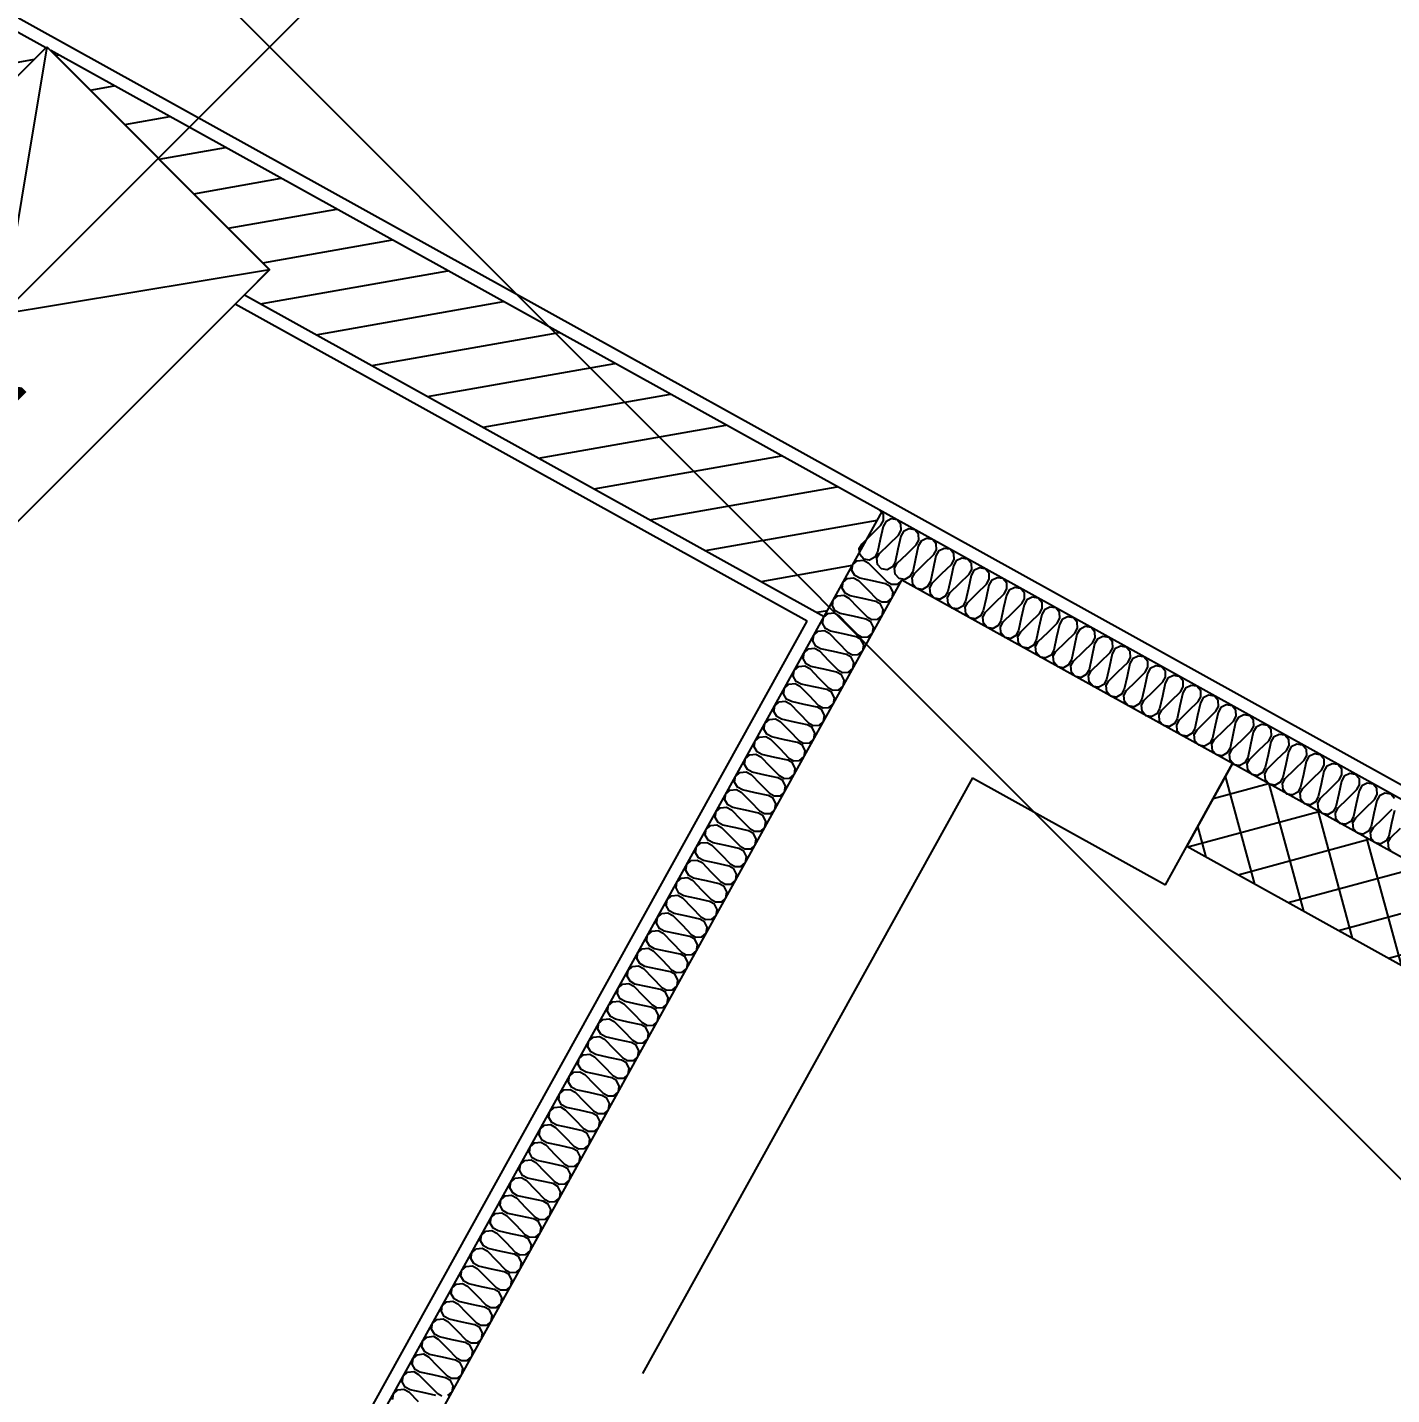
# Model space of a CAD drawing. Header units: millimetres. Extents: x -21000 to 567700, y 435000 to 850800.
# Drawn here: x 263850 to 266015, y 573914 to 576083 of the extents above; entities that cross this region are included whole.
import ezdxf
from ezdxf.xclip import XClip

# ---------------------------------------------------------------- set-up
doc = ezdxf.new("R2010")
doc.units = ezdxf.units.MM
doc.header["$LTSCALE"] = 700
doc.header["$XCLIPFRAME"] = 2
doc.linetypes.add('AB_Pbase$0$주차장기둥$0$CEN', pattern=[62, 60, -1, 0, -1])
doc.layers.get('0').update_dxf_attribs({"color": 2})
for name, color, linetype in [('AB_Pbase$0$ELE8', 8, 'Continuous'), ('AB_Pbase$0$FIN', 6, 'Continuous'), ('AB_Pbase$0$HAT-BR', 5, 'Continuous'), ('AB_Pbase$0$INS', 8, 'Continuous'), ('AB_Pbase$0$WAL', 3, 'Continuous'), ('AB_Pbase$0$주차장기둥$0$CEN_P', 244, 'AB_Pbase$0$주차장기둥$0$CEN')]:
    doc.layers.add(name, color=color, linetype=linetype)
doc.layers.add('AB_Pbase$0$주차장기둥$0$DEFPOINT', color=247, linetype='Continuous', plot=False)
doc.styles.add('AB_Pbase$0$주차장기둥$0$맑은 고딕', font='')
doc.styles.get('AB_Pbase$0$주차장기둥$0$맑은 고딕').set_extended_font_data('Dotum')

# ---------------------------------------------------------------- blocks, each defined once
blk = doc.blocks.new('AB_Pbase$0$CON-108-B2F')
for p, q in [((-12950, 19180), (-2700, 19180)), ((-2700, 18580), (-2700, 19180)), ((-2920, 18930), (-4000, 18930)), ((-2920, 18930), (-2920, 18580)), ((-2920, 18580), (-2700, 18580))]:
    blk.add_line(p, q)
blk = doc.blocks.new('AB_Pbase$0$CON-108-B1F')
at = {"rotation": 359.9999999999997}
blk.add_blockref('AB_Pbase$0$CON-108-B2F', (0, 0), dxfattribs=at)
blk = doc.blocks.new('AB_Pbase$0$지하1층 동골조')
at = {"rotation": 60.99999813639858}
blk.add_blockref('AB_Pbase$0$CON-108-B1F', (136376.8, -71696.5), dxfattribs=at)
blk = doc.blocks.new('AB_Pbase$0$주차장기둥$0$cen 2bl 지하')
at = {"layer": 'AB_Pbase$0$주차장기둥$0$CEN_P', "color": 54}
for p, q in [((-87764.1, 77982.1), (41391.4, 40910.3)), ((-23918.9, 66627), (-42086.9, 3331.1))]:
    blk.add_line(p, q, dxfattribs=at)
blk = doc.blocks.new('AB_Pbase$0$주차장기둥$0$p기둥 5x7')
blk.add_lwpolyline([(-250, 350), (250, 350), (250, -350), (-250, -350)], close=True)
at = {"layer": 'AB_Pbase$0$주차장기둥$0$DEFPOINT'}
for p, q in [((250, 350), (-250, -350)), ((-250, 350), (250, -350))]:
    blk.add_line(p, q, dxfattribs=at)
at = {"layer": 'AB_Pbase$0$주차장기둥$0$DEFPOINT', "color": 6, "style": 'AB_Pbase$0$주차장기둥$0$맑은 고딕'}
for s, height, p in [('C1', 100, (-24.4, -160.2)), ('5x7', 50, (28.8, -258.5))]:
    blk.add_text(s, height=height, rotation=0, dxfattribs=at).set_placement(p)
blk = doc.blocks.new('AB_Pbase$0$주차장기둥')
for name, p, rotation in [('AB_Pbase$0$주차장기둥$0$cen 2bl 지하', (36991.8, -11666.7), 1.99999810188403), ('AB_Pbase$0$주차장기둥$0$p기둥 5x7', (8994.3, 47002.2), 345.9848215677913)]:
    blk.add_blockref(name, p, dxfattribs=dict(rotation=rotation))
blk = doc.blocks.new('AB_Pbase')
at = {"layer": 'AB_Pbase$0$ELE8'}
h = blk.add_hatch(dxfattribs=at)
h.set_pattern_fill('NET', color=256, scale=20, angle=15.182184)
h.paths.add_polyline_path([(273083.7, 576687.4), (271540, 577543.1), (269067.7, 573082.9), (269198.9, 573010.2), (271598.5, 577339.2), (273011, 576556.2)])
h.paths.add_polyline_path([(271036.4, 571991.6), (269969.4, 572583.1), (269896.7, 572451.9), (270963.7, 571860.4)])
h.paths.add_polyline_path([(267533.6, 573933.3), (268338.2, 573487.2), (268265.5, 573356), (267460.8, 573802.1)])
h.paths.add_polyline_path([(265762.5, 574915), (265689.7, 574783.8), (266666.9, 574242.1), (266739.6, 574373.3)])
h.paths.add_polyline_path([(282834.2, 606034.8), (283184, 605840.9), (283169.5, 605814.7), (283344.4, 605717.8), (283358.9, 605743.9), (283971.2, 605404.6), (286695.8, 610320), (286564.6, 610392.7), (286254.3, 609833), (283267.5, 611488.6), (283194.8, 611357.4), (286181.6, 609701.8), (283912.7, 605608.5), (280799.1, 607334.5), (280726.3, 607203.3), (282834.2, 606034.9)])
h.paths.add_polyline_path([(284863.4, 564098.5), (284936.1, 564229.7), (285618.3, 563851.5), (285545.6, 563720.4)])
h.paths.add_polyline_path([(288106.1, 564564.9), (288237.3, 564492.2), (288615.4, 565174.4), (288484.2, 565247.1)])
h.paths.add_polyline_path([(287614.8, 563328), (287687.5, 563459.2), (288859.5, 562809.5), (288786.8, 562678.3)])
h.paths.add_polyline_path([(290056.1, 561894.8), (289924.9, 561967.5), (289110.4, 560498.1), (289241.6, 560425.4)])
h.paths.add_polyline_path([(281687.8, 603760.5), (279492.5, 604977.4), (279630.7, 605226.6), (279761.9, 605153.9), (279696.4, 605035.8), (281760.5, 603891.7), (281687.8, 603760.5)])
h.paths.add_polyline_path([(282125.1, 603518.1), (286585.7, 601045.6), (286658.4, 601176.7), (282197.8, 603649.3), (282125.1, 603518.1)])
h.paths.add_polyline_path([(287197.9, 600706.2), (287270.6, 600837.4), (288119, 600367.1), (274239.1, 575327.1), (274107.9, 575399.8), (274340.4, 575819.3), (273623.2, 576216.8), (273695.9, 576348), (274413.1, 575950.5), (287915.1, 600308.6), (287197.9, 600706.2)])
at = {"layer": 'AB_Pbase$0$HAT-BR'}
h = blk.add_hatch(dxfattribs=at)
h.set_pattern_fill('ANSI31', color=256, scale=20, angle=145)
h.paths.add_polyline_path([(235929.4, 604527.6), (236063.8, 604661.9), (238153, 602571.6), (240063.6, 606018.4), (240229.8, 605926.3), (238280.5, 602409.7), (237010.4, 601140.3), (237826.9, 600323.4), (237692.5, 600189.1), (236741.7, 601140.4), (238029, 602427)])
h.paths.add_polyline_path([(238632.8, 599517.1), (232550.1, 593437.5), (232684.4, 593303.2), (238767.1, 599382.7)])
h.paths.add_polyline_path([(239573, 598576.4), (244422.5, 593724.3), (238339.7, 587644.8), (238205.4, 587779.2), (244153.8, 593724.4), (239438.6, 598442)])
h.paths.add_polyline_path([(253366.3, 576146.8), (254890.9, 574621.3), (254756.5, 574487), (253231.9, 576012.5)], flags=17)
h.paths.add_polyline_path([(246954.3, 581883.1), (245525.6, 580455.2), (245391.3, 580589.5), (246820, 582017.5)])
h.paths.add_polyline_path([(247173.6, 582371), (252407.6, 587602.2), (252541.9, 587467.8), (247308, 582236.6)])
h.paths.add_polyline_path([(260580.1, 582120.7), (261142.4, 583135.1), (260976.2, 583227.2), (260414, 582212.8)], flags=17)
h.paths.add_polyline_path([(263886.9, 576046.1), (264234.4, 575698.5), (264194.3, 575658.4), (265114.4, 575148.5), (265206.5, 575314.6)])
edge = h.paths.add_edge_path()
edge.add_line((263638.9, 581842.7), (261303.6, 583137.2))
edge.add_line((261303.6, 583137.2), (261395.8, 583303.3))
edge.add_line((261395.8, 583303.3), (265930.7, 580789.6))
edge.add_line((265930.7, 580789.6), (269809.1, 587786.6))
edge.add_line((269809.1, 587786.6), (269975.3, 587694.4))
edge.add_line((269975.3, 587694.4), (266096.8, 580697.5))
edge.add_line((266096.8, 580697.5), (266534.1, 580455.1))
edge.add_line((266534.1, 580455.1), (266442, 580288.9))
edge.add_line((266442, 580288.9), (263805.1, 581750.6))
edge.add_line((263638.9, 581842.7), (262485.1, 579761.3))
edge.add_line((263805.1, 581750.6), (261405.4, 577421.6))
edge.add_line((262393, 579595.1), (259935.3, 580957.4))
edge.add_line((262485.1, 579761.3), (259861.3, 581215.7))
edge.add_line((262393, 579595.1), (261239.3, 577513.7))
edge.add_line((259861.3, 581215.7), (259168.1, 579965.2))
edge.add_line((259334.3, 579873.1), (259168.1, 579965.2))
edge.add_line((259935.3, 580957.4), (259334.3, 579873.1))
edge.add_line((261239.3, 577513.7), (258615.4, 578968.1))
edge.add_line((258615.4, 578968.1), (258523.3, 578802))
edge.add_line((258523.3, 578802), (263739.4, 575910.6))
edge.add_line((263739.4, 575910.6), (263879.2, 576050.4))
edge.add_line((263879.2, 576050.4), (261405.4, 577421.6))
edge = h.paths.add_edge_path()
edge.add_line((273761.7, 610263.5), (273411.9, 610457.4))
edge.add_line((273411.9, 610457.4), (273281, 610221.2))
edge.add_line((273281, 610221.2), (271837.9, 611021.2))
edge.add_line((271837.9, 611021.2), (270579.8, 608751.5))
edge.add_line((270579.8, 608751.5), (267899.1, 610237.5))
edge.add_line((267899.1, 610237.5), (268345.1, 611042.1))
edge.add_line((268345.1, 611042.1), (267907.8, 611284.5))
edge.add_line((267907.8, 611284.5), (267461.8, 610479.9))
edge.add_line((267461.8, 610479.9), (264676.1, 612024))
edge.add_line((264676.1, 612024), (266867.4, 615977.3))
edge.add_line((266867.4, 615977.3), (266701.3, 616069.4))
edge.add_line((266701.3, 616069.4), (265295.3, 613533))
edge.add_line((265295.3, 613533), (264945.5, 613726.9))
edge.add_line((264945.5, 613726.9), (264853.4, 613560.7))
edge.add_line((264853.4, 613560.7), (265203.2, 613366.8))
edge.add_line((265203.2, 613366.8), (264417.8, 611949.9))
edge.add_line((264417.8, 611949.9), (276229.5, 605402.6))
edge.add_line((276229.5, 605402.6), (278088.8, 608756.8))
edge.add_line((278088.8, 608756.8), (278565.5, 608492.5))
edge.add_line((278565.5, 608492.5), (278798.2, 608912.4))
edge.add_line((278798.2, 608912.4), (278719.4, 608956))
edge.add_line((278719.4, 608956), (278578.9, 608702.3))
edge.add_line((278578.9, 608702.3), (278093.4, 608971.4))
edge.add_line((278093.4, 608971.4), (278825.5, 610292.1))
edge.add_line((278825.5, 610292.1), (278746.8, 610335.7))
edge.add_line((278746.8, 610335.7), (278092.3, 609155))
edge.add_line((278092.3, 609155), (277414.5, 609530.7))
edge.add_line((277414.5, 609530.7), (277370.8, 609452))
edge.add_line((277370.8, 609452), (278048.7, 609076.3))
edge.add_line((278048.7, 609076.3), (276155.5, 605660.9))
edge.add_line((276155.5, 605660.9), (275027.2, 606286.3))
edge.add_line((275027.2, 606286.3), (275473.2, 607090.9))
edge.add_line((275473.2, 607090.9), (275394.5, 607134.6))
edge.add_line((275394.5, 607134.6), (274948.5, 606329.9))
edge.add_line((274948.5, 606329.9), (274668.6, 606485.1))
edge.add_line((274668.6, 606485.1), (275114.6, 607289.7))
edge.add_line((275114.6, 607289.7), (275035.9, 607333.3))
edge.add_line((275035.9, 607333.3), (274589.9, 606528.7))
edge.add_line((274589.9, 606528.7), (270746, 608659.4))
edge.add_line((270746, 608659.4), (271911.9, 610762.9))
edge.add_line((271911.9, 610762.9), (273538.7, 609861.1))
edge.add_line((273538.7, 609861.1), (273766.6, 610272.2))
h.paths.add_polyline_path([(249823.9, 630123.9), (248214.6, 631015.9), (248122.5, 630849.7), (249731.8, 629957.7)])
h.paths.add_polyline_path([(264448.6, 621462.8), (264706.6, 621319.7), (264798.7, 621485.9), (263959.1, 621951.3), (263866.9, 621785.1), (264282.4, 621554.9), (263271.6, 619731.3), (263437.7, 619639.2)])
h.paths.add_polyline_path([(269499.6, 619034.5), (268660, 619499.9), (268567.9, 619333.7), (269048.9, 619067.1), (267972.6, 617125.4), (268138.8, 617033.3), (269215.1, 618975), (269407.5, 618868.3)])
h.paths.add_polyline_path([(278950.9, 618872.1), (277573.4, 619635.6), (275440.2, 615787.3), (272265.3, 617547.2), (272173.2, 617381), (274499.7, 616091.4), (273527.6, 614337.8), (273693.8, 614245.7), (274665.9, 615999.3), (276004, 615257.5), (276166.4, 615550.5), (275676.7, 615822), (277647.4, 619377.4), (278858.8, 618705.9)])
h.paths.add_polyline_path([(271683.5, 616497.6), (271517.4, 616589.7), (270492, 614739.9), (270658.2, 614647.8)])
h.paths.add_polyline_path([(266121, 619581), (265095.6, 617731.2), (264929.4, 617823.3), (265954.8, 619673.1)])
h.paths.add_polyline_path([(264405.1, 617124.9), (264497.2, 617291.1), (264296.1, 617402.6), (264203.9, 617236.4)])
edge = h.paths.add_edge_path()
edge.add_line((261140, 623342.4), (261232.1, 623508.6))
edge.add_line((261232.1, 623508.6), (257484.4, 625586))
edge.add_line((257484.4, 625586), (257392.3, 625419.8))
edge.add_line((257392.3, 625419.8), (258756.7, 624663.5))
edge.add_line((258756.7, 624663.5), (257030.8, 621549.9))
edge.add_line((257030.8, 621549.9), (255666.4, 622306.2))
edge.add_line((255666.4, 622306.2), (255622.7, 622227.5))
edge.add_line((255622.7, 622227.5), (256987.1, 621471.2))
edge.add_line((256987.1, 621471.2), (256735, 621016.4))
edge.add_line((256735, 621016.4), (256813.8, 620972.7))
edge.add_line((256813.8, 620972.7), (258835.4, 624619.9))
edge.add_line((258835.4, 624619.9), (261140, 623342.4))
h.paths.add_polyline_path([(252295.3, 623557.4), (252251.7, 623478.7), (252800.5, 623174.5), (252844.1, 623253.2)], flags=17)
h.paths.add_polyline_path([(278024, 614023.5), (278741.6, 615317.9), (277798.7, 613617.1), (277877.5, 613573.4), (278119.7, 614010.5), (279335.4, 613336.6), (279379.1, 613415.3), (278163.4, 614089.2), (278820.3, 615274.3), (278741.6, 615317.9)])
h.paths.add_polyline_path([(276999.8, 611990.1), (277047.9, 611963.4), (276926.7, 611744.8), (276799.9, 611815.1), (277163.5, 612471), (277242.2, 612427.4)], flags=17)
h.paths.add_polyline_path([(275349.5, 612653.4), (275456.1, 612845.8), (275766.5, 612673.7), (275659.8, 612481.3)], flags=17)
h.paths.add_polyline_path([(274915.1, 612859.8), (274748.9, 612952), (274506.5, 612514.6), (274672.7, 612422.5)], flags=17)
h.paths.add_polyline_path([(279024.5, 610867.8), (280144.5, 612888.1), (280223.2, 612844.5), (279103.3, 610824.1)])
h.paths.add_polyline_path([(279601.8, 610547.8), (280721.7, 612568.2), (280800.4, 612524.5), (279680.5, 610504.2)])
edge = h.paths.add_edge_path()
edge.add_line((268115.9, 579441.1), (268710.6, 579111.4))
edge.add_line((268710.6, 579111.4), (268676.7, 579050.2))
edge.add_line((268676.7, 579050.2), (271436.1, 577520.6))
edge.add_line((271436.1, 577520.6), (271470, 577581.9))
edge.add_line((271470, 577581.9), (271528.2, 577686.8))
edge.add_line((271528.2, 577686.8), (268174.1, 579546.1))
edge.add_line((268174.1, 579546.1), (268115.9, 579441.1))
h.paths.add_polyline_path([(252546, 576288.4), (251117.3, 574860.5), (254615.6, 571360.4), (257807.1, 577118), (257640.9, 577210.2), (255736.8, 573775), (255682.7, 573829.2), (255548.3, 573694.9), (255641, 573602.1), (254521.2, 571582.1), (251315.3, 574789.7), (252680.4, 576154.1)])
h.paths.add_polyline_path([(254748.7, 622094.5), (254457.8, 621569.8), (254624, 621477.7), (254914.9, 622002.4)], flags=17)
h.paths.add_polyline_path([(260390.1, 620339.5), (260224, 620431.6), (261377.8, 622513.2), (261544, 622421.1)])
h.paths.add_polyline_path([(246694.2, 601788.4), (244262.8, 603136.2), (244354.9, 603302.4), (246786.3, 601954.6)])
h.paths.add_polyline_path([(264513.8, 616681.6), (263362.4, 614604.4), (263948.4, 614279.6), (263856.3, 614113.4), (262500.6, 614864.9), (262592.7, 615031.1), (263196.2, 614696.5), (264347.6, 616773.8)])
h.paths.add_polyline_path([(251505.8, 616203), (251413.7, 616036.9), (267384.3, 607184.2), (267476.4, 607350.4)])
h.paths.add_polyline_path([(271057.7, 605148), (274188.8, 603412.4), (272429, 600237.5), (270189.9, 601478.7), (270097.8, 601312.5), (274624, 598803.6), (274716.1, 598969.8), (272595.1, 600145.4), (274355, 603320.3), (277464.3, 601596.8), (270405.5, 588862.3), (265870.5, 591376.1), (265778.4, 591209.9), (270479.5, 588604), (277722.6, 601670.9), (271149.8, 605314.2)])
h.paths.add_polyline_path([(255481.8, 630440.5), (255389.7, 630274.4), (255792, 630051.4), (254296.4, 627353.1), (254375.1, 627309.5), (255870.8, 630007.7), (258726.4, 628424.8), (257230.8, 625726.6), (257396.9, 625634.5), (258984.7, 628498.9)])
h.paths.add_polyline_path([(252754.7, 624571.9), (253714.6, 626303.6), (253793.4, 626260), (252833.4, 624528.2)])
h.paths.add_polyline_path([(271454, 617733.9), (271546.1, 617900.1), (271143.9, 618123.1), (271051.8, 617956.9)])
h.paths.add_polyline_path([(274129.6, 612597.8), (274173.2, 612676.5), (272975, 613340.7), (272679.2, 612807.2), (272845.4, 612715.1), (273097.5, 613169.9)], flags=17)
h.paths.add_polyline_path([(261119, 615848), (261285.2, 615755.9), (262691.1, 618292.3), (262525, 618384.4)])
h.paths.add_polyline_path([(261302.7, 615746.2), (261210.6, 615580), (261503.6, 615417.6), (261595.7, 615583.7)], flags=17)
h.paths.add_polyline_path([(260779.6, 615235.7), (260945.8, 615143.6), (260407.7, 614172.8), (247559.5, 621294.6), (247428.3, 621367.4), (245110.6, 622652.1), (245202.7, 622818.3), (246042.3, 622352.9), (246488.4, 623157.5), (246654.5, 623065.4), (246208.5, 622260.8), (248062.7, 621233), (249400.8, 623646.9), (248952.5, 623895.4), (248996.2, 623974.1), (249984.5, 623426.3), (249940.9, 623347.5), (249479.5, 623603.3), (248141.4, 621189.3), (250017.5, 620149.4), (251359.6, 622570.7), (250948.5, 622798.5), (250988.1, 622869.9), (251939.3, 622342.7), (251895.6, 622264), (251434.3, 622519.7), (250096.2, 620105.8), (252811.9, 618600.4), (253257.9, 619405.1), (253336.6, 619361.5), (252890.6, 618556.8), (253257.9, 618353.2), (254159.7, 619980), (253792.3, 620183.6), (253676, 619973.7), (253597.3, 620017.3), (253905.1, 620572.7), (254071.3, 620480.6), (253971.9, 620301.3), (254627.9, 619937.7), (254535.8, 619771.5), (254238.4, 619936.4), (253336.7, 618309.6), (254613.6, 617601.7), (255607.5, 619394.7), (255773.6, 619302.6), (254779.8, 617509.6), (260333.6, 614431.1)])
h.paths.add_polyline_path([(251257.3, 624727.3), (251091.2, 624819.4), (250887.5, 624452.1), (248071, 626013.3), (247978.9, 625847.1), (247979.1, 625847), (246827.7, 623769.8), (246993.9, 623677.6), (248145.3, 625754.9), (251552, 623866.5), (251644.1, 624032.7), (251053.7, 624359.9)])
h.paths.add_polyline_path([(239278.8, 608614.4), (239444.9, 608522.3), (239503.1, 608627.2), (240058.5, 608319.4), (240150.6, 608485.5), (239595.2, 608793.4), (239937, 609410), (239416.6, 609698.5), (239373, 609619.7), (239727.2, 609423.4)], flags=17)
h.paths.add_polyline_path([(249096, 617321.6), (249188.1, 617487.8), (246328.1, 619073.1), (246196.9, 619145.8), (244727.6, 619960.3), (244635.4, 619794.1)])
h.paths.add_polyline_path([(244912.1, 609773.6), (245004.2, 609939.8), (238523.3, 613532.3), (235245.5, 607619), (234042, 606416.1), (235434.6, 605022.7), (235569, 605157.1), (234240, 606486.8), (235318, 607564.2), (236122.2, 609014.9), (238706.7, 607582.3), (238270.4, 606795.2), (238991.9, 606395.2), (239084, 606561.4), (238528.6, 606869.2), (239047.4, 607805.1), (238881.2, 607897.2), (238798.8, 607748.5), (238357.1, 607993.3), (239086.7, 609309.6), (239008, 609353.3), (238278.4, 608037), (236214.3, 609181.1), (238509.9, 613322.4), (242795.5, 610946.9), (241038.1, 607776.4), (241204.2, 607684.3), (242961.7, 610854.8)])
h.paths.add_polyline_path([(254770.9, 631457.8), (254937, 631365.6), (255145.7, 631742.1), (254979.5, 631834.2)])
h.paths.add_polyline_path([(254539.5, 630648.5), (254373.3, 630740.6), (254143, 630325.1), (253548.3, 630654.8), (253504.7, 630576.1), (254099.4, 630246.4), (253042.5, 628339.7), (251765.6, 629047.6), (252822.5, 630954.2), (252848.7, 630939.7), (252892.3, 631018.4), (252787.4, 631076.6), (251686.9, 629091.2), (250436.1, 629784.5), (250344, 629618.3), (251594.7, 628925), (250494.2, 626939.6), (250599.2, 626881.5), (250642.8, 626960.2), (250616.6, 626974.7), (251673.5, 628881.4), (252950.4, 628173.6), (251893.5, 626266.9), (251298.8, 626596.6), (251255.1, 626517.9), (251849.9, 626188.2), (251488.7, 625536.6), (251654.9, 625444.5)])
at = {"layer": 'AB_Pbase$0$FIN'}
for p, q in [((269028.7, 573218.8), (261432.6, 577429.4)), ((265087.2, 575140.7), (264179.6, 575643.7)), ((269036.5, 573191.6), (265206.5, 575314.6)), ((260329.3, 566516), (265114.4, 575148.5)), ((260321.5, 566543.2), (265087.2, 575140.7))]:
    blk.add_line(p, q, dxfattribs=at)
at = {"layer": 'AB_Pbase$0$INS'}
for points in [[(266016.7, 574773.5), (266010.6, 574780.5), (266009.6, 574790.2), (266013.8, 574797.9), (266028.8, 574812.5)], [(266019.3, 574840.7), (266014.8, 574820.3), (266010.3, 574799.9), (266006.1, 574792.2), (265998, 574787.5), (265988.7, 574789), (265982.6, 574796), (265981.6, 574805.8), (265985.9, 574813.5), (266000.8, 574828), (266015.8, 574842.6)], [(266019.7, 574859.6), (266013.6, 574866.7), (266004.3, 574868.2), (265995.5, 574863.9), (265991.3, 574856.2), (265986.8, 574835.8), (265982.4, 574815.4), (265978.1, 574807.7), (265970, 574803), (265960.8, 574804.5), (265954.6, 574811.6), (265953.6, 574821.3), (265957.9, 574829), (265972.8, 574843.6), (265987.8, 574858.1), (265992, 574865.8), (265991.7, 574875.2), (265985.6, 574882.2), (265976.3, 574883.7), (265967.6, 574879.4), (265963.3, 574871.7), (265958.8, 574851.3), (265954.4, 574830.9), (265950.1, 574823.2), (265942, 574818.6), (265932.8, 574820), (265926.6, 574827.1), (265925.6, 574836.8), (265929.9, 574844.5), (265944.8, 574859.1), (265959.8, 574873.7), (265964.1, 574881.4), (265963.8, 574890.7), (265957.6, 574897.8), (265948.4, 574899.2), (265939.6, 574894.9), (265935.3, 574887.3), (265930.9, 574866.9), (265926.4, 574846.5), (265922.1, 574838.8), (265914, 574834.1), (265904.8, 574835.6), (265898.7, 574842.6), (265897.6, 574852.3), (265901.9, 574860), (265916.9, 574874.6), (265931.8, 574889.2), (265936.1, 574896.9), (265935.8, 574906.2), (265929.6, 574913.3), (265920.4, 574914.8), (265911.6, 574910.5), (265907.3, 574902.8), (265902.9, 574882.4), (265898.4, 574862), (265894.1, 574854.3), (265886.1, 574849.6), (265876.8, 574851.1), (265870.7, 574858.2), (265869.7, 574867.9), (265873.9, 574875.6), (265888.9, 574890.1), (265903.8, 574904.7), (265908.1, 574912.4), (265907.8, 574921.7), (265901.7, 574928.8), (265892.4, 574930.3), (265883.6, 574926), (265879.4, 574918.3), (265874.9, 574897.9), (265870.4, 574877.5), (265866.2, 574869.8), (265858.1, 574865.2), (265848.8, 574866.6), (265842.7, 574873.7), (265841.7, 574883.4), (265846, 574891.1), (265860.9, 574905.7), (265875.9, 574920.3), (265880.1, 574927.9), (265879.8, 574937.3), (265873.7, 574944.3), (265864.4, 574945.8), (265855.6, 574941.5), (265851.4, 574933.8), (265846.9, 574913.4), (265842.5, 574893), (265838.2, 574885.3), (265830.1, 574880.7), (265820.9, 574882.2), (265814.7, 574889.2), (265813.7, 574898.9), (265818, 574906.6), (265832.9, 574921.2), (265847.9, 574935.8), (265852.2, 574943.5), (265851.8, 574952.8), (265845.7, 574959.9), (265836.4, 574961.3), (265827.7, 574957.1), (265823.4, 574949.4), (265818.9, 574929), (265814.5, 574908.6), (265810.2, 574900.9), (265802.1, 574896.2), (265792.9, 574897.7), (265786.7, 574904.8), (265785.7, 574914.5), (265790, 574922.2), (265804.9, 574936.7), (265819.9, 574951.3), (265824.2, 574959), (265823.9, 574968.3), (265817.7, 574975.4), (265808.5, 574976.9), (265799.7, 574972.6), (265795.4, 574964.9), (265791, 574944.5), (265786.5, 574924.1), (265782.2, 574916.4), (265774.2, 574911.7), (265764.9, 574913.2), (265758.8, 574920.3), (265757.7, 574930), (265762, 574937.7), (265777, 574952.3), (265791.9, 574966.8), (265796.2, 574974.5), (265795.9, 574983.9), (265789.7, 574990.9), (265780.5, 574992.4), (265771.7, 574988.1), (265767.4, 574980.4), (265763, 574960), (265758.5, 574939.6), (265754.2, 574931.9), (265746.2, 574927.3), (265736.9, 574928.7), (265730.8, 574935.8), (265729.8, 574945.5), (265734, 574953.2), (265749, 574967.8), (265763.9, 574982.4), (265768.2, 574990.1), (265767.9, 574999.4), (265761.8, 575006.5), (265752.5, 575007.9), (265743.7, 575003.7), (265739.5, 574996), (265735, 574975.6), (265730.5, 574955.2), (265726.3, 574947.5), (265718.2, 574942.8), (265708.9, 574944.3), (265702.8, 574951.3), (265701.8, 574961.1), (265706.1, 574968.7), (265721, 574983.3), (265736, 574997.9), (265740.2, 575005.6), (265739.9, 575014.9), (265733.8, 575022), (265724.5, 575023.5), (265715.8, 575019.2), (265711.5, 575011.5), (265707, 574991.1), (265702.6, 574970.7), (265698.3, 574963), (265690.2, 574958.3), (265681, 574959.8), (265674.8, 574966.9), (265673.8, 574976.6), (265678.1, 574984.3), (265693, 574998.9), (265708, 575013.4), (265712.3, 575021.1), (265711.9, 575030.4), (265705.8, 575037.5), (265696.6, 575039), (265687.8, 575034.7), (265683.5, 575027), (265679, 575006.6), (265674.6, 574986.2), (265670.3, 574978.5), (265662.2, 574973.9), (265653, 574975.3), (265646.8, 574982.4), (265645.8, 574992.1), (265650.1, 574999.8), (265665.1, 575014.4), (265680, 575029), (265684.3, 575036.7), (265684, 575046), (265677.8, 575053), (265668.6, 575054.5), (265659.8, 575050.2), (265655.5, 575042.5), (265651.1, 575022.1), (265646.6, 575001.7), (265642.3, 574994.1), (265634.3, 574989.4), (265625, 574990.9), (265618.9, 574997.9), (265617.9, 575007.6), (265622.1, 575015.3), (265637.1, 575029.9), (265652, 575044.5), (265656.3, 575052.2), (265656, 575061.5), (265649.8, 575068.6), (265640.6, 575070), (265631.8, 575065.8), (265627.5, 575058.1), (265623.1, 575037.7), (265618.6, 575017.3), (265614.4, 575009.6), (265606.3, 575004.9), (265597, 575006.4), (265590.9, 575013.5), (265589.9, 575023.2), (265594.1, 575030.9), (265609.1, 575045.4), (265624, 575060), (265628.3, 575067.7), (265628, 575077), (265621.9, 575084.1), (265612.6, 575085.6), (265603.8, 575081.3), (265599.6, 575073.6), (265595.1, 575053.2), (265590.6, 575032.8), (265586.4, 575025.1), (265578.3, 575020.4), (265569, 575021.9), (265562.9, 575029), (265561.9, 575038.7), (265566.2, 575046.4), (265581.1, 575061), (265596.1, 575075.5), (265600.3, 575083.2), (265600, 575092.6), (265593.9, 575099.6), (265584.6, 575101.1), (265575.9, 575096.8), (265571.6, 575089.1), (265567.1, 575068.7), (265562.7, 575048.3), (265558.4, 575040.6), (265550.3, 575036), (265541.1, 575037.4), (265534.9, 575044.5), (265533.9, 575054.2), (265538.2, 575061.9), (265553.1, 575076.5), (265568.1, 575091.1), (265572.4, 575098.8), (265572, 575108.1), (265565.9, 575115.2), (265556.7, 575116.6), (265547.9, 575112.4), (265543.6, 575104.7), (265539.1, 575084.3), (265534.7, 575063.9), (265530.4, 575056.2), (265522.3, 575051.5), (265513.1, 575053), (265506.9, 575060), (265505.9, 575069.8), (265510.2, 575077.5), (265525.2, 575092), (265540.1, 575106.6), (265544.4, 575114.3), (265544.1, 575123.6), (265537.9, 575130.7), (265528.7, 575132.2), (265519.9, 575127.9), (265515.6, 575120.2), (265511.2, 575099.8), (265506.7, 575079.4), (265502.4, 575071.7), (265494.4, 575067), (265485.1, 575068.5), (265479, 575075.6), (265478, 575085.3), (265482.2, 575093), (265497.2, 575107.6), (265512.1, 575122.1), (265516.4, 575129.8), (265516.1, 575139.2), (265509.9, 575146.2), (265500.7, 575147.7), (265491.9, 575143.4), (265487.6, 575135.7), (265483.2, 575115.3), (265478.7, 575094.9), (265474.5, 575087.2), (265466.4, 575082.6), (265457.1, 575084), (265451, 575091.1), (265450, 575100.8), (265454.2, 575108.5), (265469.2, 575123.1), (265484.1, 575137.7), (265488.4, 575145.4), (265488.1, 575154.7), (265482, 575161.8), (265472.7, 575163.2), (265463.9, 575158.9), (265459.7, 575151.3), (265455.2, 575130.9), (265450.7, 575110.5), (265446.5, 575102.8), (265438.4, 575098.1), (265429.2, 575099.6), (265423, 575106.6), (265422, 575116.3), (265426.3, 575124), (265441.2, 575138.6), (265456.2, 575153.2), (265460.4, 575160.9), (265460.1, 575170.2), (265454, 575177.3), (265444.7, 575178.8), (265436, 575174.5), (265431.7, 575166.8), (265427.2, 575146.4), (265422.8, 575126), (265418.5, 575118.3), (265410.4, 575113.6), (265401.2, 575115.1), (265395, 575122.2), (265394, 575131.9), (265398.3, 575139.6), (265413.2, 575154.1), (265428.2, 575168.7), (265432.5, 575176.4), (265432.1, 575185.7), (265426, 575192.8), (265416.8, 575194.3), (265408, 575190), (265403.7, 575182.3), (265399.2, 575161.9), (265394.8, 575141.5), (265390.5, 575133.8), (265382.4, 575129.2), (265373.2, 575130.6), (265367.1, 575137.7), (265366, 575147.4), (265370.3, 575155.1), (265385.3, 575169.7), (265400.2, 575184.3), (265404.5, 575191.9), (265404.2, 575201.3), (265398, 575208.3), (265388.8, 575209.8), (265380, 575205.5), (265375.7, 575197.8), (265371.3, 575177.4), (265366.8, 575157), (265362.5, 575149.3), (265354.5, 575144.7), (265345.2, 575146.2), (265339.1, 575153.2), (265338.1, 575162.9), (265342.3, 575170.6), (265357.3, 575185.2), (265372.2, 575199.8), (265376.5, 575207.5), (265376.2, 575216.8), (265370, 575223.9), (265360.8, 575225.3), (265352, 575221.1), (265347.8, 575213.4), (265343.3, 575193), (265338.8, 575172.6), (265334.6, 575164.9), (265326.5, 575160.2), (265317.2, 575161.7), (265311.1, 575168.8), (265310.1, 575178.5), (265314.3, 575186.2), (265329.3, 575200.7), (265344.3, 575215.3), (265348.5, 575223), (265348.2, 575232.3), (265342.1, 575239.4), (265332.8, 575240.9), (265324, 575236.6), (265319.8, 575228.9), (265315.3, 575208.5), (265310.9, 575188.1), (265306.6, 575180.4), (265298.5, 575175.7), (265289.3, 575177.2), (265283.1, 575184.3), (265282.1, 575194), (265286.4, 575201.7), (265301.3, 575216.3), (265316.3, 575230.8), (265320.5, 575238.5), (265320.2, 575247.9), (265314.1, 575254.9), (265304.8, 575256.4), (265296.1, 575252.1), (265291.8, 575244.4), (265287.3, 575224), (265282.9, 575203.6), (265278.6, 575195.9), (265270.5, 575191.3), (265261.3, 575192.7), (265255.1, 575199.8), (265254.1, 575209.5), (265258.4, 575217.2), (265273.3, 575231.8), (265288.3, 575246.4), (265292.6, 575254.1), (265292.3, 575263.4), (265286.1, 575270.5), (265276.9, 575271.9), (265268.1, 575267.7), (265263.8, 575260), (265259.4, 575239.6), (265254.9, 575219.2), (265250.6, 575211.5), (265242.5, 575206.8), (265233.3, 575208.3), (265227.2, 575215.3), (265226.1, 575225.1), (265230.4, 575232.7), (265245.4, 575247.3), (265260.3, 575261.9), (265264.6, 575269.6), (265264.3, 575278.9), (265258.1, 575286), (265248.9, 575287.5), (265240.1, 575283.2), (265235.8, 575275.5), (265231.4, 575255.1), (265226.9, 575234.7), (265222.6, 575227), (265214.6, 575222.3), (265205.3, 575223.8), (265199.2, 575230.9), (265198.2, 575240.6), (265202.4, 575248.3), (265217.4, 575262.9), (265232.3, 575277.4), (265236.6, 575285.1), (265236.3, 575294.4), (265230.2, 575301.5), (265220.9, 575303), (265212.1, 575298.7), (265207.9, 575291), (265203.4, 575270.6), (265198.9, 575250.2), (265194.7, 575242.5), (265186.6, 575237.9), (265177.3, 575239.3), (265171.2, 575246.4), (265170.2, 575256.1), (265174.5, 575263.8), (265189.4, 575278.4), (265204.4, 575293), (265208.6, 575300.7), (265208.3, 575310), (265202.2, 575317)], [(264429.4, 573906), (264430.8, 573915.2), (264437.9, 573921.4), (264447.6, 573922.4), (264455.3, 573918.1), (264469.9, 573903.2)], [(264498.1, 573912.7), (264477.7, 573917.2), (264457.3, 573921.6), (264449.6, 573925.9), (264444.9, 573934), (264446.4, 573943.2), (264453.4, 573949.4), (264463.1, 573950.4), (264470.8, 573946.1), (264485.4, 573931.2), (264500, 573916.2), (264507.7, 573912)], [(264517, 573912.3), (264524.1, 573918.4), (264525.6, 573927.7), (264521.3, 573936.4), (264513.6, 573940.7), (264493.2, 573945.2), (264472.8, 573949.6), (264465.1, 573953.9), (264460.4, 573962), (264461.9, 573971.2), (264468.9, 573977.3), (264478.7, 573978.4), (264486.3, 573974.1), (264500.9, 573959.2), (264515.5, 573944.2), (264523.2, 573939.9), (264532.5, 573940.3), (264539.6, 573946.4), (264541.1, 573955.7), (264536.8, 573964.4), (264529.1, 573968.7), (264508.7, 573973.1), (264488.3, 573977.6), (264480.6, 573981.9), (264475.9, 573989.9), (264477.4, 573999.2), (264484.5, 574005.3), (264494.2, 574006.4), (264501.9, 574002.1), (264516.4, 573987.1), (264531, 573972.2), (264538.7, 573967.9), (264548.1, 573968.3), (264555.1, 573974.4), (264556.6, 573983.6), (264552.3, 573992.4), (264544.6, 573996.7), (264524.2, 574001.1), (264503.8, 574005.6), (264496.1, 574009.9), (264491.4, 574017.9), (264492.9, 574027.2), (264500, 574033.3), (264509.7, 574034.3), (264517.4, 574030.1), (264532, 574015.1), (264546.5, 574000.2), (264554.2, 573995.9), (264563.6, 573996.2), (264570.6, 574002.4), (264572.1, 574011.6), (264567.8, 574020.4), (264560.1, 574024.7), (264539.7, 574029.1), (264519.3, 574033.6), (264511.6, 574037.8), (264506.9, 574045.9), (264508.4, 574055.2), (264515.5, 574061.3), (264525.2, 574062.3), (264532.9, 574058.1), (264547.5, 574043.1), (264562.1, 574028.2), (264569.8, 574023.9), (264579.1, 574024.2), (264586.1, 574030.4), (264587.6, 574039.6), (264583.3, 574048.4), (264575.6, 574052.7), (264555.2, 574057.1), (264534.8, 574061.6), (264527.1, 574065.8), (264522.5, 574073.9), (264523.9, 574083.2), (264531, 574089.3), (264540.7, 574090.3), (264548.4, 574086.1), (264563, 574071.1), (264577.6, 574056.2), (264585.3, 574051.9), (264594.6, 574052.2), (264601.7, 574058.4), (264603.1, 574067.6), (264598.8, 574076.4), (264591.1, 574080.7), (264570.7, 574085.1), (264550.3, 574089.6), (264542.6, 574093.8), (264538, 574101.9), (264539.4, 574111.1), (264546.5, 574117.3), (264556.2, 574118.3), (264563.9, 574114), (264578.5, 574099.1), (264593.1, 574084.2), (264600.8, 574079.9), (264610.1, 574080.2), (264617.2, 574086.4), (264618.6, 574095.6), (264614.4, 574104.4), (264606.7, 574108.6), (264586.3, 574113.1), (264565.9, 574117.5), (264558.2, 574121.8), (264553.5, 574129.9), (264555, 574139.1), (264562, 574145.3), (264571.7, 574146.3), (264579.4, 574142), (264594, 574127.1), (264608.6, 574112.1), (264616.3, 574107.9), (264625.6, 574108.2), (264632.7, 574114.3), (264634.1, 574123.6), (264629.9, 574132.4), (264622.2, 574136.6), (264601.8, 574141.1), (264581.4, 574145.5), (264573.7, 574149.8), (264569, 574157.9), (264570.5, 574167.1), (264577.5, 574173.3), (264587.2, 574174.3), (264594.9, 574170), (264609.5, 574155.1), (264624.1, 574140.1), (264631.8, 574135.9), (264641.1, 574136.2), (264648.2, 574142.3), (264649.7, 574151.6), (264645.4, 574160.4), (264637.7, 574164.6), (264617.3, 574169.1), (264596.9, 574173.5), (264589.2, 574177.8), (264584.5, 574185.9), (264586, 574195.1), (264593, 574201.3), (264602.8, 574202.3), (264610.5, 574198), (264625, 574183.1), (264639.6, 574168.1), (264647.3, 574163.9), (264656.6, 574164.2), (264663.7, 574170.3), (264665.2, 574179.6), (264660.9, 574188.3), (264653.2, 574192.6), (264632.8, 574197.1), (264612.4, 574201.5), (264604.7, 574205.8), (264600, 574213.8), (264601.5, 574223.1), (264608.6, 574229.2), (264618.3, 574230.3), (264626, 574226), (264640.6, 574211), (264655.1, 574196.1), (264662.8, 574191.8), (264672.2, 574192.2), (264679.2, 574198.3), (264680.7, 574207.6), (264676.4, 574216.3), (264668.7, 574220.6), (264648.3, 574225), (264627.9, 574229.5), (264620.2, 574233.8), (264615.5, 574241.8), (264617, 574251.1), (264624.1, 574257.2), (264633.8, 574258.2), (264641.5, 574254), (264656.1, 574239), (264670.6, 574224.1), (264678.3, 574219.8), (264687.7, 574220.1), (264694.7, 574226.3), (264696.2, 574235.5), (264691.9, 574244.3), (264684.2, 574248.6), (264663.8, 574253), (264643.4, 574257.5), (264635.7, 574261.7), (264631.1, 574269.8), (264632.5, 574279.1), (264639.6, 574285.2), (264649.3, 574286.2), (264657, 574282), (264671.6, 574267), (264686.2, 574252.1), (264693.9, 574247.8), (264703.2, 574248.1), (264710.2, 574254.3), (264711.7, 574263.5), (264707.4, 574272.3), (264699.7, 574276.6), (264679.3, 574281), (264658.9, 574285.5), (264651.2, 574289.7), (264646.6, 574297.8), (264648, 574307.1), (264655.1, 574313.2), (264664.8, 574314.2), (264672.5, 574310), (264687.1, 574295), (264701.7, 574280.1), (264709.4, 574275.8), (264718.7, 574276.1), (264725.8, 574282.3), (264727.2, 574291.5), (264722.9, 574300.3), (264715.2, 574304.6), (264694.8, 574309), (264674.4, 574313.5), (264666.8, 574317.7), (264662.1, 574325.8), (264663.5, 574335), (264670.6, 574341.2), (264680.3, 574342.2), (264688, 574337.9), (264702.6, 574323), (264717.2, 574308.1), (264724.9, 574303.8), (264734.2, 574304.1), (264741.3, 574310.3), (264742.7, 574319.5), (264738.5, 574328.3), (264730.8, 574332.5), (264710.4, 574337), (264690, 574341.4), (264682.3, 574345.7), (264677.6, 574353.8), (264679.1, 574363), (264686.1, 574369.2), (264695.8, 574370.2), (264703.5, 574365.9), (264718.1, 574351), (264732.7, 574336), (264740.4, 574331.8), (264749.7, 574332.1), (264756.8, 574338.2), (264758.3, 574347.5), (264754, 574356.3), (264746.3, 574360.5), (264725.9, 574365), (264705.5, 574369.4), (264697.8, 574373.7), (264693.1, 574381.8), (264694.6, 574391), (264701.6, 574397.2), (264711.4, 574398.2), (264719, 574393.9), (264733.6, 574379), (264748.2, 574364), (264755.9, 574359.8), (264765.2, 574360.1), (264772.3, 574366.2), (264773.8, 574375.5), (264769.5, 574384.3), (264761.8, 574388.5), (264741.4, 574393), (264721, 574397.4), (264713.3, 574401.7), (264708.6, 574409.8), (264710.1, 574419), (264717.2, 574425.2), (264726.9, 574426.2), (264734.6, 574421.9), (264749.1, 574407), (264763.7, 574392), (264771.4, 574387.8), (264780.7, 574388.1), (264787.8, 574394.2), (264789.3, 574403.5), (264785, 574412.2), (264777.3, 574416.5), (264756.9, 574421), (264736.5, 574425.4), (264728.8, 574429.7), (264724.1, 574437.8), (264725.6, 574447), (264732.7, 574453.1), (264742.4, 574454.2), (264750.1, 574449.9), (264764.7, 574435), (264779.2, 574420), (264786.9, 574415.7), (264796.3, 574416.1), (264803.3, 574422.2), (264804.8, 574431.5), (264800.5, 574440.2), (264792.8, 574444.5), (264772.4, 574448.9), (264752, 574453.4), (264744.3, 574457.7), (264739.6, 574465.7), (264741.1, 574475), (264748.2, 574481.1), (264757.9, 574482.2), (264765.6, 574477.9), (264780.2, 574462.9), (264794.8, 574448), (264802.5, 574443.7), (264811.8, 574444.1), (264818.8, 574450.2), (264820.3, 574459.4), (264816, 574468.2), (264808.3, 574472.5), (264787.9, 574476.9), (264767.5, 574481.4), (264759.8, 574485.7), (264755.2, 574493.7), (264756.6, 574503), (264763.7, 574509.1), (264773.4, 574510.1), (264781.1, 574505.9), (264795.7, 574490.9), (264810.3, 574476), (264818, 574471.7), (264827.3, 574472), (264834.4, 574478.2), (264835.8, 574487.4), (264831.5, 574496.2), (264823.8, 574500.5), (264803.4, 574504.9), (264783, 574509.4), (264775.3, 574513.6), (264770.7, 574521.7), (264772.1, 574531), (264779.2, 574537.1), (264788.9, 574538.1), (264796.6, 574533.9), (264811.2, 574518.9), (264825.8, 574504), (264833.5, 574499.7), (264842.8, 574500), (264849.9, 574506.2), (264851.3, 574515.4), (264847.1, 574524.2), (264839.4, 574528.5), (264819, 574532.9), (264798.6, 574537.4), (264790.9, 574541.6), (264786.2, 574549.7), (264787.7, 574559), (264794.7, 574565.1), (264804.4, 574566.1), (264812.1, 574561.9), (264826.7, 574546.9), (264841.3, 574532), (264849, 574527.7), (264858.3, 574528), (264865.4, 574534.2), (264866.8, 574543.4), (264862.6, 574552.2), (264854.9, 574556.5), (264834.5, 574560.9), (264814.1, 574565.3), (264806.4, 574569.6), (264801.7, 574577.7), (264803.2, 574586.9), (264810.2, 574593.1), (264819.9, 574594.1), (264827.6, 574589.8), (264842.2, 574574.9), (264856.8, 574560), (264864.5, 574555.7), (264873.8, 574556), (264880.9, 574562.2), (264882.4, 574571.4), (264878.1, 574580.2), (264870.4, 574584.4), (264850, 574588.9), (264829.6, 574593.3), (264821.9, 574597.6), (264817.2, 574605.7), (264818.7, 574614.9), (264825.7, 574621.1), (264835.5, 574622.1), (264843.2, 574617.8), (264857.7, 574602.9), (264872.3, 574587.9), (264880, 574583.7), (264889.3, 574584), (264896.4, 574590.1), (264897.9, 574599.4), (264893.6, 574608.2), (264885.9, 574612.4), (264865.5, 574616.9), (264845.1, 574621.3), (264837.4, 574625.6), (264832.7, 574633.7), (264834.2, 574642.9), (264841.3, 574649.1), (264851, 574650.1), (264858.7, 574645.8), (264873.3, 574630.9), (264887.8, 574615.9), (264895.5, 574611.7), (264904.9, 574612), (264911.9, 574618.1), (264913.4, 574627.4), (264909.1, 574636.2), (264901.4, 574640.4), (264881, 574644.9), (264860.6, 574649.3), (264852.9, 574653.6), (264848.2, 574661.7), (264849.7, 574670.9), (264856.8, 574677.1), (264866.5, 574678.1), (264874.2, 574673.8), (264888.8, 574658.9), (264903.3, 574643.9), (264911, 574639.7), (264920.4, 574640), (264927.4, 574646.1), (264928.9, 574655.4), (264924.6, 574664.1), (264916.9, 574668.4), (264896.5, 574672.9), (264876.1, 574677.3), (264868.4, 574681.6), (264863.8, 574689.6), (264865.2, 574698.9), (264872.3, 574705), (264882, 574706.1), (264889.7, 574701.8), (264904.3, 574686.8), (264918.9, 574671.9), (264926.6, 574667.6), (264935.9, 574668), (264942.9, 574674.1), (264944.4, 574683.4), (264940.1, 574692.1), (264932.4, 574696.4), (264912, 574700.8), (264891.6, 574705.3), (264883.9, 574709.6), (264879.3, 574717.6), (264880.7, 574726.9), (264887.8, 574733), (264897.5, 574734), (264905.2, 574729.8), (264919.8, 574714.8), (264934.4, 574699.9), (264942.1, 574695.6), (264951.4, 574695.9), (264958.5, 574702.1), (264959.9, 574711.3), (264955.6, 574720.1), (264947.9, 574724.4), (264927.5, 574728.8), (264907.1, 574733.3), (264899.4, 574737.5), (264894.8, 574745.6), (264896.2, 574754.9), (264903.3, 574761), (264913, 574762), (264920.7, 574757.8), (264935.3, 574742.8), (264949.9, 574727.9), (264957.6, 574723.6), (264966.9, 574723.9), (264974, 574730.1), (264975.4, 574739.3), (264971.2, 574748.1), (264963.5, 574752.4), (264943.1, 574756.8), (264922.7, 574761.3), (264915, 574765.5), (264910.3, 574773.6), (264911.8, 574782.9), (264918.8, 574789), (264928.5, 574790), (264936.2, 574785.8), (264950.8, 574770.8), (264965.4, 574755.9), (264973.1, 574751.6), (264982.4, 574751.9), (264989.5, 574758.1), (264991, 574767.3), (264986.7, 574776.1), (264979, 574780.4), (264958.6, 574784.8), (264938.2, 574789.3), (264930.5, 574793.5), (264925.8, 574801.6), (264927.3, 574810.8), (264934.3, 574817), (264944, 574818), (264951.7, 574813.7), (264966.3, 574798.8), (264980.9, 574783.9), (264988.6, 574779.6), (264997.9, 574779.9), (265005, 574786.1), (265006.5, 574795.3), (265002.2, 574804.1), (264994.5, 574808.3), (264974.1, 574812.8), (264953.7, 574817.2), (264946, 574821.5), (264941.3, 574829.6), (264942.8, 574838.8), (264949.9, 574845), (264959.6, 574846), (264967.3, 574841.7), (264981.8, 574826.8), (264996.4, 574811.8), (265004.1, 574807.6), (265013.4, 574807.9), (265020.5, 574814), (265022, 574823.3), (265017.7, 574832.1), (265010, 574836.3), (264989.6, 574840.8), (264969.2, 574845.2), (264961.5, 574849.5), (264956.8, 574857.6), (264958.3, 574866.8), (264965.4, 574873), (264975.1, 574874), (264982.8, 574869.7), (264997.4, 574854.8), (265011.9, 574839.8), (265019.6, 574835.6), (265029, 574835.9), (265036, 574842), (265037.5, 574851.3), (265033.2, 574860.1), (265025.5, 574864.3), (265005.1, 574868.8), (264984.7, 574873.2), (264977, 574877.5), (264972.3, 574885.6), (264973.8, 574894.8), (264980.9, 574901), (264990.6, 574902), (264998.3, 574897.7), (265012.9, 574882.8), (265027.5, 574867.8), (265035.2, 574863.6), (265044.5, 574863.9), (265051.5, 574870), (265053, 574879.3), (265048.7, 574888), (265041, 574892.3), (265020.6, 574896.8), (265000.2, 574901.2), (264992.5, 574905.5), (264987.9, 574913.6), (264989.3, 574922.8), (264996.4, 574928.9), (265006.1, 574930), (265013.8, 574925.7), (265028.4, 574910.8), (265043, 574895.8), (265050.7, 574891.5), (265060, 574891.9), (265067.1, 574898), (265068.5, 574907.3), (265064.2, 574916), (265056.5, 574920.3), (265036.1, 574924.7), (265015.7, 574929.2), (265008, 574933.5), (265003.4, 574941.5), (265004.8, 574950.8), (265011.9, 574956.9), (265021.6, 574958), (265029.3, 574953.7), (265043.9, 574938.7), (265058.5, 574923.8), (265066.2, 574919.5), (265075.5, 574919.9), (265082.6, 574926), (265084, 574935.2), (265079.8, 574944), (265072.1, 574948.3), (265051.7, 574952.7), (265031.3, 574957.2), (265023.6, 574961.5), (265018.9, 574969.5), (265020.4, 574978.8), (265027.4, 574984.9), (265037.1, 574985.9), (265044.8, 574981.7), (265059.4, 574966.7), (265074, 574951.8), (265081.7, 574947.5), (265091, 574947.8), (265098.1, 574954), (265099.5, 574963.2), (265095.3, 574972), (265087.6, 574976.3), (265067.2, 574980.7), (265046.8, 574985.2), (265039.1, 574989.4), (265034.4, 574997.5), (265035.9, 575006.8), (265042.9, 575012.9), (265052.6, 575013.9), (265060.3, 575009.7), (265074.9, 574994.7), (265089.5, 574979.8), (265097.2, 574975.5), (265106.5, 574975.8), (265113.6, 574982), (265115.1, 574991.2), (265110.8, 575000), (265103.1, 575004.3), (265082.7, 575008.7), (265062.3, 575013.2), (265054.6, 575017.4), (265049.9, 575025.5), (265051.4, 575034.8), (265058.4, 575040.9), (265068.2, 575041.9), (265075.9, 575037.7), (265090.4, 575022.7), (265105, 575007.8), (265112.7, 575003.5), (265122, 575003.8), (265129.1, 575010), (265130.6, 575019.2), (265126.3, 575028), (265118.6, 575032.3), (265098.2, 575036.7), (265077.8, 575041.1), (265070.1, 575045.4), (265065.4, 575053.5), (265066.9, 575062.7), (265074, 575068.9), (265083.7, 575069.9), (265091.4, 575065.6), (265105.9, 575050.7), (265120.5, 575035.8), (265128.2, 575031.5), (265137.6, 575031.8), (265144.6, 575038), (265146.1, 575047.2), (265141.8, 575056), (265134.1, 575060.2), (265113.7, 575064.7), (265093.3, 575069.1), (265085.6, 575073.4), (265080.9, 575081.5), (265082.4, 575090.7), (265089.5, 575096.9), (265099.2, 575097.9), (265106.9, 575093.6), (265121.5, 575078.7), (265136, 575063.7), (265143.7, 575059.5), (265153.1, 575059.8), (265160.1, 575065.9), (265161.6, 575075.2), (265157.3, 575084), (265149.6, 575088.2), (265129.2, 575092.7), (265108.8, 575097.1), (265101.1, 575101.4), (265096.5, 575109.5), (265097.9, 575118.7), (265105, 575124.9), (265114.7, 575125.9), (265122.4, 575121.6), (265137, 575106.7), (265151.6, 575091.7), (265159.3, 575087.5), (265168.6, 575087.8), (265175.6, 575093.9), (265177.1, 575103.2), (265172.8, 575112), (265165.1, 575116.2), (265144.7, 575120.7), (265124.3, 575125.1), (265116.6, 575129.4), (265112, 575137.5), (265113.4, 575146.7), (265120.5, 575152.8), (265130.2, 575153.9), (265137.9, 575149.6), (265152.5, 575134.7), (265167.1, 575119.7), (265174.8, 575115.5), (265184.1, 575115.8), (265191.2, 575121.9), (265192.6, 575131.2), (265188.3, 575139.9), (265180.6, 575144.2), (265160.2, 575148.7), (265139.8, 575153.1), (265132.1, 575157.4), (265127.5, 575165.4), (265128.9, 575174.7), (265136, 575180.8), (265145.7, 575181.9), (265153.4, 575177.6), (265168, 575162.6), (265182.6, 575147.7), (265190.3, 575143.4), (265199.6, 575143.8), (265206.7, 575149.9), (265208.1, 575159.2), (265203.9, 575167.9), (265196.2, 575172.2), (265175.8, 575176.6), (265155.4, 575181.1), (265147.7, 575185.4), (265143, 575193.4), (265144.5, 575202.7), (265151.5, 575208.8), (265161.2, 575209.8), (265168.9, 575205.6), (265183.5, 575190.6), (265198.1, 575175.7), (265205.8, 575171.4), (265215.1, 575171.7), (265222.2, 575177.9), (265223.7, 575187.1), (265219.4, 575195.9), (265211.7, 575200.2), (265191.3, 575204.6), (265170.9, 575209.1), (265163.2, 575213.3), (265158.5, 575221.4), (265160, 575230.7), (265167, 575236.8), (265176.7, 575237.8), (265184.4, 575233.6), (265199, 575218.6), (265213.6, 575203.7), (265221.3, 575199.4), (265230.6, 575199.7), (265237.7, 575205.9)]]:
    blk.add_lwpolyline(points, dxfattribs=at)
at = {"layer": 'AB_Pbase$0$WAL'}
for points in [[(261469.8, 583045), (263638.9, 581842.7), (262485.1, 579761.3), (259861.3, 581215.7), (259168.1, 579965.2), (259334.3, 579873.1), (259935.3, 580957.4), (262393, 579595.1), (261239.3, 577513.7), (258615.4, 578968.1), (258523.3, 578802), (263739.4, 575910.6), (263879.2, 576050.4), (261405.4, 577421.6), (263805.1, 581750.6), (266442, 580288.9), (266534.1, 580455.1), (266096.8, 580697.5), (269926.8, 587607), (269760.7, 587699.1), (265930.7, 580789.6), (261395.8, 583303.3), (261303.6, 583137.2)], [(263886.9, 576046.1), (264234.4, 575698.5), (264194.3, 575658.4), (265114.4, 575148.5), (265206.5, 575314.6), (263886.9, 576046.1)]]:
    blk.add_lwpolyline(points, dxfattribs=at)
at = {"layer": 'AB_Pbase$0$WAL', "ltscale": 0.2}
blk.add_lwpolyline([(265762.5, 574915), (265689.7, 574783.8), (266666.9, 574242.1), (266739.6, 574373.3)], close=True, dxfattribs=at)
for name, p, rotation in [('AB_Pbase$0$주차장기둥', (231892.5, 539971.5), 329.0000000345588), ('AB_Pbase$0$지하1층 동골조', (146945.1, 639965.2), 359.9999999999994)]:
    blk.add_blockref(name, p, dxfattribs=dict(rotation=rotation))

msp = doc.modelspace()

# ---------------------------------------------------------------- block references
ref = msp.add_blockref('AB_Pbase', (0, 0))
XClip(ref).set_block_clipping_path([(-0.000000015, 445500.0000000148), (493845.7187941075, 839949.3912975936)])

doc.saveas('drawing.dxf')
